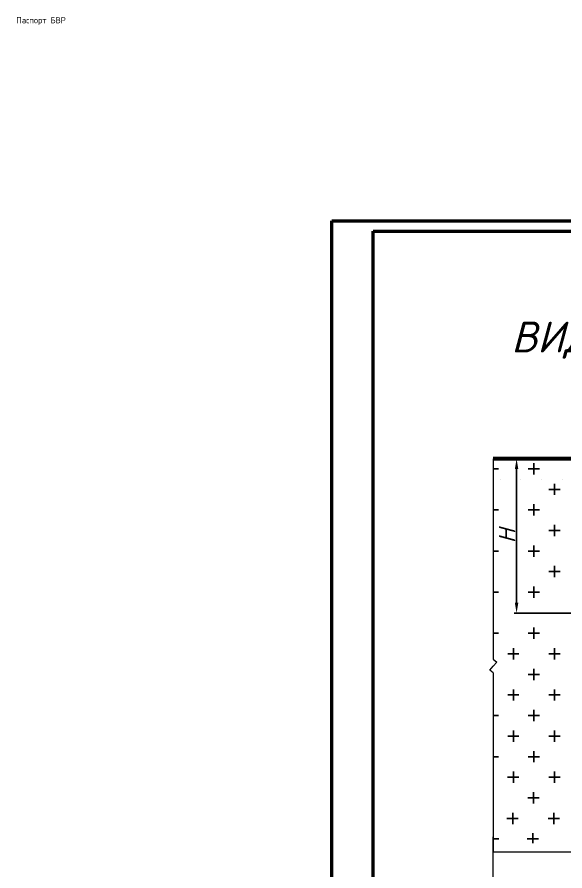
# Model space of a CAD drawing. Header units: millimetres. Extents: x 1400 to 7029, y -1119 to 1612.
# Drawn here: x 2201.1 to 2467.7, y -589 to -173.8 of the extents above; entities that cross this region are included whole.
import ezdxf

# ---------------------------------------------------------------- set-up
doc = ezdxf.new("R2010")
doc.units = ezdxf.units.MM
doc.styles.get("Standard").update_dxf_attribs({"font": 'isocpeur.ttf'})
doc.dimstyles.new('ISO-25', dxfattribs={"dimtxt": 2.5, "dimasz": 2.5, "dimexe": 1.25, "dimexo": 0.625, "dimtad": 1, "dimtxsty": 'Standard', "dimcen": 2.5, "dimadec": 0, "dimazin": 0, "dimtfac": 1, "dimtmove": 0, "dimatfit": 3, "dimfxl": 1, "dimarcsym": 0})

# ---------------------------------------------------------------- blocks, each defined once
blk = doc.blocks.new('*D123')
at = {"color": 0, "lineweight": -2, "transparency": 16777216}
for p, q in [((2492.2, -388.56), (2442.89, -388.56)), ((2444.14, -458.56), (2444.14, -393.56)), ((2533.35, -463.56), (2442.89, -463.56))]:
    blk.add_line(p, q, dxfattribs=at)
at = {"color": 0, "transparency": 16777216}
for points in [[(2443.31, -393.56), (2444.98, -393.56), (2444.14, -388.56)], [(2443.31, -458.56), (2444.98, -458.56), (2444.14, -463.56)]]:
    blk.add_solid(points, dxfattribs=at)
at = {"layer": 'Defpoints', "color": 0, "transparency": 16777216}
for p in [(2444.14, -388.56), (2492.83, -388.56), (2533.97, -463.56)]:
    blk.add_point(p, dxfattribs=at)
at = {"color": 0, "transparency": 16777216, "insert": (2439.52, -426.06), "char_height": 8, "attachment_point": 5, "rotation": 90}
blk.add_mtext('{\\fISOCPEUR|b0|i1|c0|p34;H}', dxfattribs=at)

msp = doc.modelspace()

# ---------------------------------------------------------------- linework, layer by layer
at = {"color": 0}
for p, q in [((2354.3403, -272.9193), (2354.3403, -1113.9193)), ((2948.3403, -272.9193), (2354.3403, -272.9193)), ((2432.7395, -393.4217), (2435.3173, -393.4217)), ((2449.8404, -393.4217), (2455.3173, -393.4217)), ((2452.5789, -396.1602), (2452.5789, -390.6833)), ((2462.5789, -406.1602), (2462.5789, -400.6833)), ((2459.8404, -403.4217), (2465.3173, -403.4217)), ((2452.5789, -416.1602), (2452.5789, -410.6833)), ((2432.7395, -413.4217), (2435.3173, -413.4217)), ((2449.8404, -413.4217), (2455.3173, -413.4217)), ((2459.8404, -423.4217), (2465.3173, -423.4217)), ((2462.5789, -426.1602), (2462.5789, -420.6833)), ((2452.5789, -436.1602), (2452.5789, -430.6833)), ((2432.7395, -433.4217), (2435.3173, -433.4217)), ((2449.8404, -433.4217), (2455.3173, -433.4217)), ((2459.8404, -443.4217), (2465.3173, -443.4217)), ((2462.5789, -446.1602), (2462.5789, -440.6833)), ((2452.5789, -456.1602), (2452.5789, -450.6833)), ((2432.7395, -453.4217), (2435.3173, -453.4217)), ((2449.8404, -453.4217), (2455.3173, -453.4217)), ((2452.5789, -476.1602), (2452.5789, -470.6833)), ((2432.7395, -473.4217), (2435.3173, -473.4217)), ((2449.8404, -473.4217), (2455.3173, -473.4217)), ((2442.5789, -486.1602), (2442.5789, -480.6833)), ((2462.5789, -486.1602), (2462.5789, -480.6833)), ((2439.8404, -483.4217), (2445.3173, -483.4217)), ((2459.8404, -483.4217), (2465.3173, -483.4217)), ((2449.8404, -493.4217), (2455.3173, -493.4217)), ((2452.5789, -496.1602), (2452.5789, -490.6833)), ((2452.5789, -496.1602), (2452.5789, -490.6833)), ((2442.5789, -506.1602), (2442.5789, -500.6833)), ((2462.5789, -506.1602), (2462.5789, -500.6833)), ((2439.8404, -503.4217), (2445.3173, -503.4217)), ((2459.8404, -503.4217), (2465.3173, -503.4217)), ((2452.5789, -516.1602), (2452.5789, -510.6833)), ((2432.7395, -513.4217), (2435.3173, -513.4217)), ((2449.8404, -513.4217), (2455.3173, -513.4217)), ((2442.5789, -526.1602), (2442.5789, -520.6833)), ((2462.5789, -526.1602), (2462.5789, -520.6833)), ((2439.8404, -523.4217), (2445.3173, -523.4217)), ((2459.8404, -523.4217), (2465.3173, -523.4217)), ((2452.5789, -536.1602), (2452.5789, -530.6833)), ((2432.7395, -533.4217), (2435.3173, -533.4217)), ((2449.8404, -533.4217), (2455.3173, -533.4217)), ((2439.6798, -543.4217), (2445.1567, -543.4217)), ((2442.5789, -546.1602), (2442.5789, -540.6833)), ((2459.8404, -543.4217), (2465.3173, -543.4217)), ((2462.5789, -546.1602), (2462.5789, -540.6833)), ((2452.4182, -556.1602), (2452.4182, -550.6833)), ((2449.6798, -553.4217), (2455.1567, -553.4217)), ((2439.3585, -563.4217), (2444.8354, -563.4217)), ((2442.2576, -566.1602), (2442.2576, -560.6833)), ((2459.5191, -563.4217), (2464.9961, -563.4217)), ((2462.2576, -566.1602), (2462.2576, -560.6833)), ((2452.097, -575.4607), (2452.097, -570.6833)), ((2432.7395, -573.4217), (2435.478, -573.4217)), ((2449.3585, -573.4217), (2454.8354, -573.4217))]:
    msp.add_line(p, q, dxfattribs=at)
at = {"color": 1, "lineweight": 50}
for p, q in [((2354.3403, -272.9193), (2948.3403, -272.9193)), ((2354.3403, -1113.9193), (2354.3403, -272.9193))]:
    msp.add_line(p, q, dxfattribs=at)
at = {"lineweight": 50}
for p, q in [((2374.3403, -1108.9193), (2374.3403, -277.9193)), ((2374.3403, -277.9193), (2943.3403, -277.9193))]:
    msp.add_line(p, q, dxfattribs=at)
at = {"color": 0, "lineweight": 60}
msp.add_line((2492.8254, -388.5559), (2432.7395, -388.5559), dxfattribs=at)
at = {"color": 0, "lineweight": 20}
for p, q in [((2432.7395, -388.5559), (2432.7896, -486.0467)), ((2436.0933, -398.5934), (2436.0933, -398.5558)), ((2446.2533, -398.5934), (2446.2533, -398.5558)), ((2456.4133, -398.5934), (2456.4133, -398.5558)), ((2466.5733, -398.5934), (2466.5733, -398.5558)), ((2431.0555, -491.3568), (2432.7896, -489.3868)), ((2432.7896, -486.0467), (2434.5237, -487.4168)), ((2434.5237, -487.4168), (2432.7896, -489.3868)), ((2432.7896, -492.727), (2431.0555, -491.3568)), ((2432.7896, -492.727), (2432.7896, -579.79)), ((2432.7915, -692.1931), (2432.7895, -572.4629)), ((2667.1526, -579.79), (2432.7896, -579.79))]:
    msp.add_line(p, q, dxfattribs=at)

# ---------------------------------------------------------------- texts
at = {"lineweight": 25, "insert": (2200.7773, -173.7787), "char_height": 3, "width": 26.670026, "attachment_point": 1}
msp.add_mtext('Паспорт БВР', dxfattribs=at)
at = {"color": 0, "lineweight": 20, "insert": (2441.5572, -321.8224), "char_height": 15, "width": 489.879887, "attachment_point": 1}
msp.add_mtext('{\\fISOCPEUR|b0|i1|c204|p34;ВИДОБУВНОГО ВИБОЮ ЕКСКАВАТОРА ЭКГ-5А\\P\\fTahoma|b0|i0|c204|p32;\\P              }', dxfattribs=at)

# ---------------------------------------------------------------- dimensions: what is measured, and where the dimension line sits
at = {"color": 0}
dim = msp.add_linear_dim(base=(2444.1433, -388.5559), p1=(2533.9719, -463.5559), p2=(2492.8254, -388.5559), angle=90, text='{\\fISOCPEUR|b0|i1|c0|p34;H}', dimstyle='ISO-25', override={"dimtxt": 8, "dimasz": 5}, dxfattribs=at)
dim.commit()
dim.dimension.update_dxf_attribs({"geometry": '*D123', "text_midpoint": (2444.1433, -426.0559), "dimtype": 160})

doc.saveas('drawing.dxf')
